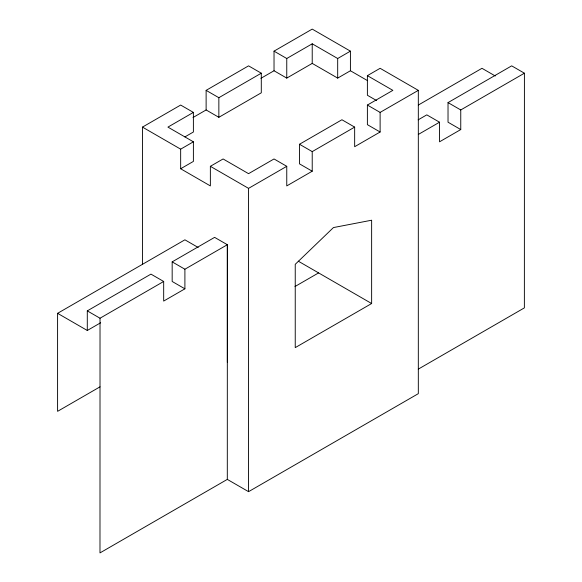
<?xml version="1.0" encoding="UTF-8"?>
<svg xmlns="http://www.w3.org/2000/svg" width="582" height="582" viewBox="0 0 582 582"><rect width="100%" height="100%" fill="white"/><g stroke="black" fill="none" stroke-linecap="round" stroke-linejoin="round"><path stroke-width="0.87" d="M184.901 288.825L163.68 301.076L163.68 281.47L100.024 318.223L99.988 552.9L227.307 479.393L227.344 244.716L214.613 237.369L172.17 261.871L172.17 281.47L184.901 288.825L184.901 269.219L227.344 244.716L227.344 362.331M524.411 73.201L460.755 109.954L460.755 129.56L448.024 122.205L448.024 102.607L511.68 65.853L524.411 73.201L524.375 307.878L418.283 369.134M142.466 264.272L142.466 127.109L180.66 105.058L193.391 112.406L193.391 132.005L184.901 136.908M206.123 109.954L206.123 90.356L248.558 65.853L261.296 73.201L261.296 92.807L218.854 117.309L206.123 109.954L193.006 117.528M260.903 78.33L274.027 70.757L274.027 51.151L312.221 29.1L350.415 51.151L350.415 70.757L367.613 80.68M193.391 112.406L167.929 127.109L193.391 141.812L193.391 161.41L180.66 168.758L180.66 149.159L142.466 127.109M206.123 90.356L218.854 97.703L261.296 73.201M274.027 51.151L286.759 58.506L312.221 43.803L337.684 58.506L350.415 51.151M274.027 70.757L286.759 78.104L312.221 63.402L337.684 78.104L350.415 70.757M180.66 149.159L193.391 141.812M180.66 168.758L210.364 185.913L210.364 166.314L223.095 158.959L248.558 173.662L274.027 158.959L286.759 166.314L286.759 185.913L312.221 171.21L312.221 151.611L354.656 127.109L354.656 146.708L380.119 132.005L380.119 112.406L418.32 90.356L418.32 393.658L248.558 491.666L227.307 479.393M376.649 100.599L367.388 95.259L367.388 75.653L380.119 68.305L418.32 90.356M312.221 171.21L299.49 163.862L299.49 144.256L341.925 119.754L354.656 127.109M380.119 132.005L367.388 124.657L367.388 105.058L392.857 90.356L367.388 75.653M210.364 166.314L248.558 188.364L286.759 166.314M100.024 386.834L57.589 411.336L57.589 313.327L184.901 239.82L198.193 247.488M418.32 105.058L481.976 68.305L495.267 75.98M100.65 322.763L87.293 330.474L87.293 310.875L150.949 274.122L163.68 281.47M418.16 119.848L426.802 114.858L439.534 122.205L439.534 141.812L460.755 129.56M418.32 134.457L439.534 122.205M294.958 286.54L318.587 272.9M371.636 303.528L295.241 347.629L295.241 264.323L333.442 227.569L371.636 220.214L371.636 303.528L298.304 261.187M448.024 102.607L460.755 109.954M367.388 105.058L380.119 112.406M299.49 144.256L312.221 151.611M172.17 261.871L184.901 269.219M87.293 310.875L100.024 318.223M57.589 313.327L87.293 330.474M337.684 58.506L337.684 78.104M312.221 43.803L312.221 63.402M286.759 58.506L286.759 78.104M248.558 188.364L248.558 491.666M218.854 97.703L218.854 117.309"/></g></svg>
